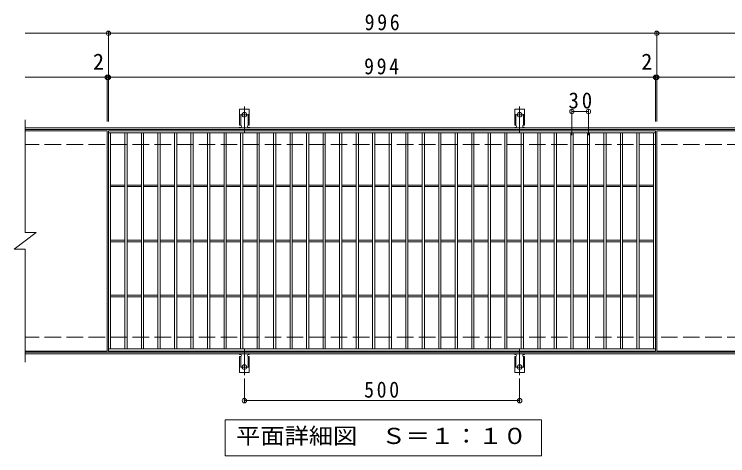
# Model space of a CAD drawing. Units: millimetres, scale not verified. Extents: x -1512 to 1684, y -1374 to 1244.
# Drawn here: x -681 to 615, y 442 to 1244 of the extents above; entities that cross this region are included whole.
import ezdxf
from ezdxf.enums import TextEntityAlignment as Align

# ---------------------------------------------------------------- set-up
doc = ezdxf.new("R2010")
doc.units = ezdxf.units.MM
doc.header["$LTSCALE"] = 10
doc.header["$PDMODE"] = 32
doc.header["$PDSIZE"] = 8
for name, pattern in [('CHAIN2', [12, 9, -1, 1, -1]), ('DASHED2', [3, 2, -1]), ('DASHED3', [4, 3, -1])]:
    doc.linetypes.add(name, pattern=pattern)
for name, color, linetype, lineweight in [('C-1', 2, 'Continuous', 9), ('C-2', 3, 'Continuous', 9), ('C-4', 7, 'Continuous', 9), ('C-5', 7, 'Continuous', 9), ('C-A', 3, 'Continuous', 9)]:
    doc.layers.add(name, color=color, linetype=linetype, lineweight=lineweight)
doc.styles.add('ＭＳ ゴシック', font='')
doc.styles.get('ＭＳ ゴシック').set_extended_font_data('MS Gothic')

msp = doc.modelspace()

# ---------------------------------------------------------------- linework, layer by layer
at = {"layer": 'C-1'}
for p, q in [((643.93, 1037.24), (-661.07, 1037.24)), ((643.93, 1034.24), (-661.07, 1034.24)), ((643.93, 630.24), (-661.07, 630.24)), ((643.93, 627.24), (-661.07, 627.24))]:
    msp.add_line(p, q, dxfattribs=at)
at = {"layer": 'C-1', "linetype": 'DASHED3'}
for p, q in [((643.93, 1007.24), (-661.07, 1007.24)), ((643.93, 657.24), (-661.07, 657.24))]:
    msp.add_line(p, q, dxfattribs=at)
at = {"layer": 'C-2'}
for p, q in [((-661.07, 1052.24), (-661.07, 847.24)), ((-512.07, 1032.24), (-661.07, 1032.24)), ((-512.07, 1032.24), (-512.07, 632.24)), ((-510.07, 1028.24), (483.93, 1028.24)), ((-506.07, 636.24), (-506.07, 1028.24)), ((-480.07, 636.24), (-480.07, 1028.24)), ((-476.07, 636.24), (-476.07, 1028.24)), ((-450.07, 636.24), (-450.07, 1028.24)), ((-446.07, 636.24), (-446.07, 1028.24)), ((-420.07, 636.24), (-420.07, 1028.24)), ((-416.07, 636.24), (-416.07, 1028.24)), ((-390.07, 636.24), (-390.07, 1028.24)), ((-386.07, 636.24), (-386.07, 1028.24)), ((-360.07, 636.24), (-360.07, 1028.24)), ((-356.07, 636.24), (-356.07, 1028.24)), ((-330.07, 636.24), (-330.07, 1028.24)), ((-326.07, 636.24), (-326.07, 1028.24)), ((-300.07, 636.24), (-300.07, 1028.24)), ((-296.07, 636.24), (-296.07, 1028.24)), ((-270.07, 636.24), (-270.07, 1028.24)), ((-266.07, 636.24), (-266.07, 1028.24)), ((-240.07, 636.24), (-240.07, 1028.24)), ((-236.07, 636.24), (-236.07, 1028.24)), ((-210.07, 636.24), (-210.07, 1028.24)), ((-206.07, 636.24), (-206.07, 1028.24)), ((-180.07, 636.24), (-180.07, 1028.24)), ((-176.07, 636.24), (-176.07, 1028.24)), ((-150.07, 636.24), (-150.07, 1028.24)), ((-146.07, 636.24), (-146.07, 1028.24)), ((-120.07, 636.24), (-120.07, 1028.24)), ((-116.07, 636.24), (-116.07, 1028.24)), ((-90.07, 636.24), (-90.07, 1028.24)), ((-86.07, 636.24), (-86.07, 1028.24)), ((-60.07, 636.24), (-60.07, 1028.24)), ((-56.07, 636.24), (-56.07, 1028.24)), ((-30.07, 636.24), (-30.07, 1028.24)), ((-26.07, 636.24), (-26.07, 1028.24)), ((-0.07, 636.24), (-0.07, 1028.24)), ((3.93, 636.24), (3.93, 1028.24)), ((29.93, 636.24), (29.93, 1028.24)), ((33.93, 636.24), (33.93, 1028.24)), ((59.93, 636.24), (59.93, 1028.24)), ((63.93, 636.24), (63.93, 1028.24)), ((89.93, 636.24), (89.93, 1028.24)), ((93.93, 636.24), (93.93, 1028.24)), ((119.93, 636.24), (119.93, 1028.24)), ((123.93, 636.24), (123.93, 1028.24)), ((149.93, 636.24), (149.93, 1028.24)), ((153.93, 636.24), (153.93, 1028.24)), ((179.93, 636.24), (179.93, 1028.24)), ((183.93, 636.24), (183.93, 1028.24)), ((209.93, 636.24), (209.93, 1028.24)), ((213.93, 636.24), (213.93, 1028.24)), ((239.93, 636.24), (239.93, 1028.24)), ((243.93, 636.24), (243.93, 1028.24)), ((269.93, 636.24), (269.93, 1028.24)), ((273.93, 636.24), (273.93, 1028.24)), ((299.93, 636.24), (299.93, 1028.24)), ((303.93, 636.24), (303.93, 1028.24)), ((329.93, 636.24), (329.93, 1028.24)), ((333.93, 636.24), (333.93, 1028.24)), ((359.93, 636.24), (359.93, 1028.24)), ((363.93, 636.24), (363.93, 1028.24)), ((389.93, 636.24), (389.93, 1028.24)), ((393.93, 636.24), (393.93, 1028.24)), ((419.93, 636.24), (419.93, 1028.24)), ((423.93, 636.24), (423.93, 1028.24)), ((449.93, 636.24), (449.93, 1028.24)), ((453.93, 636.24), (453.93, 1028.24)), ((479.93, 636.24), (479.93, 1028.24)), ((483.93, 1032.24), (483.93, 632.24)), ((485.93, 1032.24), (485.93, 632.24)), ((643.93, 1032.24), (485.93, 1032.24)), ((-506.07, 933.74), (-480.07, 933.74)), ((-476.07, 933.74), (-450.07, 933.74)), ((-446.07, 933.74), (-420.07, 933.74)), ((-416.07, 933.74), (-390.07, 933.74)), ((-386.07, 933.74), (-360.07, 933.74)), ((-356.07, 933.74), (-330.07, 933.74)), ((-326.07, 933.74), (-300.07, 933.74)), ((-296.07, 933.74), (-270.07, 933.74)), ((-266.07, 933.74), (-240.07, 933.74)), ((-236.07, 933.74), (-210.07, 933.74)), ((-206.07, 933.74), (-180.07, 933.74)), ((-176.07, 933.74), (-150.07, 933.74)), ((-146.07, 933.74), (-120.07, 933.74)), ((-116.07, 933.74), (-90.07, 933.74)), ((-86.07, 933.74), (-60.07, 933.74)), ((-56.07, 933.74), (-30.07, 933.74)), ((-26.07, 933.74), (-0.07, 933.74)), ((3.93, 933.74), (29.93, 933.74)), ((33.93, 933.74), (59.93, 933.74)), ((63.93, 933.74), (89.93, 933.74)), ((93.93, 933.74), (119.93, 933.74)), ((123.93, 933.74), (149.93, 933.74)), ((153.93, 933.74), (179.93, 933.74)), ((183.93, 933.74), (209.93, 933.74)), ((213.93, 933.74), (239.93, 933.74)), ((243.93, 933.74), (269.93, 933.74)), ((273.93, 933.74), (299.93, 933.74)), ((303.93, 933.74), (329.93, 933.74)), ((333.93, 933.74), (359.93, 933.74)), ((363.93, 933.74), (389.93, 933.74)), ((393.93, 933.74), (419.93, 933.74)), ((423.93, 933.74), (449.93, 933.74)), ((453.93, 933.74), (479.93, 933.74)), ((-506.07, 930.74), (-480.07, 930.74)), ((-476.07, 930.74), (-450.07, 930.74)), ((-446.07, 930.74), (-420.07, 930.74)), ((-416.07, 930.74), (-390.07, 930.74)), ((-386.07, 930.74), (-360.07, 930.74)), ((-356.07, 930.74), (-330.07, 930.74)), ((-326.07, 930.74), (-300.07, 930.74)), ((-296.07, 930.74), (-270.07, 930.74)), ((-266.07, 930.74), (-240.07, 930.74)), ((-236.07, 930.74), (-210.07, 930.74)), ((-206.07, 930.74), (-180.07, 930.74)), ((-176.07, 930.74), (-150.07, 930.74)), ((-146.07, 930.74), (-120.07, 930.74)), ((-116.07, 930.74), (-90.07, 930.74)), ((-86.07, 930.74), (-60.07, 930.74)), ((-56.07, 930.74), (-30.07, 930.74)), ((-26.07, 930.74), (-0.07, 930.74)), ((3.93, 930.74), (29.93, 930.74)), ((33.93, 930.74), (59.93, 930.74)), ((63.93, 930.74), (89.93, 930.74)), ((93.93, 930.74), (119.93, 930.74)), ((123.93, 930.74), (149.93, 930.74)), ((153.93, 930.74), (179.93, 930.74)), ((183.93, 930.74), (209.93, 930.74)), ((213.93, 930.74), (239.93, 930.74)), ((243.93, 930.74), (269.93, 930.74)), ((273.93, 930.74), (299.93, 930.74)), ((303.93, 930.74), (329.93, 930.74)), ((333.93, 930.74), (359.93, 930.74)), ((363.93, 930.74), (389.93, 930.74)), ((393.93, 930.74), (419.93, 930.74)), ((423.93, 930.74), (449.93, 930.74)), ((453.93, 930.74), (479.93, 930.74)), ((-681.07, 817.24), (-641.07, 847.24)), ((-661.07, 847.24), (-641.07, 847.24)), ((-506.07, 833.74), (-480.07, 833.74)), ((-506.07, 830.74), (-480.07, 830.74)), ((-476.07, 833.74), (-450.07, 833.74)), ((-476.07, 830.74), (-450.07, 830.74)), ((-446.07, 833.74), (-420.07, 833.74)), ((-446.07, 830.74), (-420.07, 830.74)), ((-416.07, 833.74), (-390.07, 833.74)), ((-416.07, 830.74), (-390.07, 830.74)), ((-386.07, 833.74), (-360.07, 833.74)), ((-386.07, 830.74), (-360.07, 830.74)), ((-356.07, 833.74), (-330.07, 833.74)), ((-356.07, 830.74), (-330.07, 830.74)), ((-326.07, 833.74), (-300.07, 833.74)), ((-326.07, 830.74), (-300.07, 830.74)), ((-296.07, 833.74), (-270.07, 833.74)), ((-296.07, 830.74), (-270.07, 830.74)), ((-266.07, 833.74), (-240.07, 833.74)), ((-266.07, 830.74), (-240.07, 830.74)), ((-236.07, 833.74), (-210.07, 833.74)), ((-236.07, 830.74), (-210.07, 830.74)), ((-206.07, 833.74), (-180.07, 833.74)), ((-206.07, 830.74), (-180.07, 830.74)), ((-176.07, 833.74), (-150.07, 833.74)), ((-176.07, 830.74), (-150.07, 830.74)), ((-146.07, 833.74), (-120.07, 833.74)), ((-146.07, 830.74), (-120.07, 830.74)), ((-116.07, 833.74), (-90.07, 833.74)), ((-116.07, 830.74), (-90.07, 830.74)), ((-86.07, 833.74), (-60.07, 833.74)), ((-86.07, 830.74), (-60.07, 830.74)), ((-56.07, 833.74), (-30.07, 833.74)), ((-56.07, 830.74), (-30.07, 830.74)), ((-26.07, 833.74), (-0.07, 833.74)), ((-26.07, 830.74), (-0.07, 830.74)), ((3.93, 833.74), (29.93, 833.74)), ((3.93, 830.74), (29.93, 830.74)), ((33.93, 833.74), (59.93, 833.74)), ((33.93, 830.74), (59.93, 830.74)), ((63.93, 833.74), (89.93, 833.74)), ((63.93, 830.74), (89.93, 830.74)), ((93.93, 833.74), (119.93, 833.74)), ((93.93, 830.74), (119.93, 830.74)), ((123.93, 833.74), (149.93, 833.74)), ((123.93, 830.74), (149.93, 830.74)), ((153.93, 833.74), (179.93, 833.74)), ((153.93, 830.74), (179.93, 830.74)), ((183.93, 833.74), (209.93, 833.74)), ((183.93, 830.74), (209.93, 830.74)), ((213.93, 833.74), (239.93, 833.74)), ((213.93, 830.74), (239.93, 830.74)), ((243.93, 833.74), (269.93, 833.74)), ((243.93, 830.74), (269.93, 830.74)), ((273.93, 833.74), (299.93, 833.74)), ((273.93, 830.74), (299.93, 830.74)), ((303.93, 833.74), (329.93, 833.74)), ((303.93, 830.74), (329.93, 830.74)), ((333.93, 833.74), (359.93, 833.74)), ((333.93, 830.74), (359.93, 830.74)), ((363.93, 833.74), (389.93, 833.74)), ((363.93, 830.74), (389.93, 830.74)), ((393.93, 833.74), (419.93, 833.74)), ((393.93, 830.74), (419.93, 830.74)), ((423.93, 833.74), (449.93, 833.74)), ((423.93, 830.74), (449.93, 830.74)), ((453.93, 833.74), (479.93, 833.74)), ((453.93, 830.74), (479.93, 830.74)), ((-681.07, 817.24), (-661.07, 817.24)), ((-661.07, 817.24), (-661.07, 612.24)), ((-506.07, 733.74), (-480.07, 733.74)), ((-506.07, 730.74), (-480.07, 730.74)), ((-476.07, 733.74), (-450.07, 733.74)), ((-476.07, 730.74), (-450.07, 730.74)), ((-446.07, 733.74), (-420.07, 733.74)), ((-446.07, 730.74), (-420.07, 730.74)), ((-416.07, 733.74), (-390.07, 733.74)), ((-416.07, 730.74), (-390.07, 730.74)), ((-386.07, 733.74), (-360.07, 733.74)), ((-386.07, 730.74), (-360.07, 730.74)), ((-356.07, 733.74), (-330.07, 733.74)), ((-356.07, 730.74), (-330.07, 730.74)), ((-326.07, 733.74), (-300.07, 733.74)), ((-326.07, 730.74), (-300.07, 730.74)), ((-296.07, 733.74), (-270.07, 733.74)), ((-296.07, 730.74), (-270.07, 730.74)), ((-266.07, 733.74), (-240.07, 733.74)), ((-266.07, 730.74), (-240.07, 730.74)), ((-236.07, 733.74), (-210.07, 733.74)), ((-236.07, 730.74), (-210.07, 730.74)), ((-206.07, 733.74), (-180.07, 733.74)), ((-206.07, 730.74), (-180.07, 730.74)), ((-176.07, 733.74), (-150.07, 733.74)), ((-176.07, 730.74), (-150.07, 730.74)), ((-146.07, 733.74), (-120.07, 733.74)), ((-146.07, 730.74), (-120.07, 730.74)), ((-116.07, 733.74), (-90.07, 733.74)), ((-116.07, 730.74), (-90.07, 730.74)), ((-86.07, 733.74), (-60.07, 733.74)), ((-86.07, 730.74), (-60.07, 730.74)), ((-56.07, 733.74), (-30.07, 733.74)), ((-56.07, 730.74), (-30.07, 730.74)), ((-26.07, 733.74), (-0.07, 733.74)), ((-26.07, 730.74), (-0.07, 730.74)), ((3.93, 733.74), (29.93, 733.74)), ((3.93, 730.74), (29.93, 730.74)), ((33.93, 733.74), (59.93, 733.74)), ((33.93, 730.74), (59.93, 730.74)), ((63.93, 733.74), (89.93, 733.74)), ((63.93, 730.74), (89.93, 730.74)), ((93.93, 733.74), (119.93, 733.74)), ((93.93, 730.74), (119.93, 730.74)), ((123.93, 733.74), (149.93, 733.74)), ((123.93, 730.74), (149.93, 730.74)), ((153.93, 733.74), (179.93, 733.74)), ((153.93, 730.74), (179.93, 730.74)), ((183.93, 733.74), (209.93, 733.74)), ((183.93, 730.74), (209.93, 730.74)), ((213.93, 733.74), (239.93, 733.74)), ((213.93, 730.74), (239.93, 730.74)), ((243.93, 733.74), (269.93, 733.74)), ((243.93, 730.74), (269.93, 730.74)), ((273.93, 733.74), (299.93, 733.74)), ((273.93, 730.74), (299.93, 730.74)), ((303.93, 733.74), (329.93, 733.74)), ((303.93, 730.74), (329.93, 730.74)), ((333.93, 733.74), (359.93, 733.74)), ((333.93, 730.74), (359.93, 730.74)), ((363.93, 733.74), (389.93, 733.74)), ((363.93, 730.74), (389.93, 730.74)), ((393.93, 733.74), (419.93, 733.74)), ((393.93, 730.74), (419.93, 730.74)), ((423.93, 733.74), (449.93, 733.74)), ((423.93, 730.74), (449.93, 730.74)), ((453.93, 733.74), (479.93, 733.74)), ((453.93, 730.74), (479.93, 730.74)), ((483.93, 636.24), (-510.07, 636.24)), ((-512.07, 632.24), (-661.07, 632.24)), ((483.93, 632.24), (-510.07, 632.24)), ((643.93, 632.24), (485.93, 632.24))]:
    msp.add_line(p, q, dxfattribs=at)
msp.add_lwpolyline([(-510.07, 632.24), (-510.07, 1032.24), (483.93, 1032.24)], dxfattribs=at)
at = {"layer": 'C-4'}
for p, q in [((-661.07, 1209.24), (643.93, 1209.24)), ((-510.07, 1049.24), (-510.07, 1212.24)), ((485.93, 1049.24), (485.93, 1212.24)), ((-661.07, 1129.24), (643.93, 1129.24)), ((-512.07, 1049.24), (-512.07, 1132.24)), ((483.93, 1049.24), (483.93, 1132.24)), ((331.93, 1024.24), (331.93, 1070.24)), ((331.93, 1067.24), (361.93, 1067.24)), ((361.93, 1024.24), (361.93, 1070.24)), ((-263.07, 582.52), (-263.07, 539.24)), ((236.93, 582.52), (236.93, 539.24)), ((-263.07, 542.24), (236.93, 542.24))]:
    msp.add_line(p, q, dxfattribs=at)
for p in [(-510.07, 1209.24), (485.93, 1209.24), (-512.07, 1129.24), (-510.07, 1129.24), (483.93, 1129.24), (485.93, 1129.24), (331.93, 1067.24), (361.93, 1067.24), (-263.07, 542.24), (236.93, 542.24)]:
    msp.add_point(p, dxfattribs=at)
at = {"layer": 'C-5'}
msp.add_lwpolyline([(-298.07, 442.24), (-298.07, 507.24), (276.93, 507.24), (276.93, 442.24)], close=True, dxfattribs=at)
at = {"layer": 'C-A', "color": 7, "linetype": 'CHAIN2'}
for p, q in [((-263.07, 1028.77), (-263.07, 1076.18)), ((236.93, 1028.77), (236.93, 1076.18)), ((-268.85, 1061.24), (-257.29, 1061.24)), ((231.15, 1061.24), (242.71, 1061.24)), ((-263.07, 635.71), (-263.07, 588.31)), ((236.93, 635.71), (236.93, 588.31)), ((-268.85, 603.24), (-257.29, 603.24)), ((231.15, 603.24), (242.71, 603.24))]:
    msp.add_line(p, q, dxfattribs=at)
at = {"layer": 'C-A'}
for p, q in [((-271.82, 1042.24), (-271.82, 1071.24)), ((-254.32, 1071.24), (-271.82, 1071.24)), ((-254.32, 1042.24), (-254.32, 1071.24)), ((228.18, 1042.24), (228.18, 1071.24)), ((245.68, 1071.24), (228.18, 1071.24)), ((245.68, 1042.24), (245.68, 1071.24)), ((-271.82, 1042.24), (-270.57, 1042.24)), ((-271.07, 1038.24), (-270.57, 1038.24)), ((-254.32, 1042.24), (-255.57, 1042.24)), ((-255.57, 1038.24), (-255.06, 1038.24)), ((228.18, 1042.24), (229.43, 1042.24)), ((228.93, 1038.24), (229.43, 1038.24)), ((245.68, 1042.24), (244.43, 1042.24)), ((244.43, 1038.24), (244.94, 1038.24)), ((-271.82, 622.24), (-270.57, 622.24)), ((-271.82, 622.24), (-271.82, 593.24)), ((-271.07, 626.24), (-270.57, 626.24)), ((-255.57, 626.24), (-255.06, 626.24)), ((-254.32, 622.24), (-255.57, 622.24)), ((-254.32, 622.24), (-254.32, 593.24)), ((228.18, 622.24), (229.43, 622.24)), ((228.18, 622.24), (228.18, 593.24)), ((228.93, 626.24), (229.43, 626.24)), ((244.43, 626.24), (244.94, 626.24)), ((245.68, 622.24), (244.43, 622.24)), ((245.68, 622.24), (245.68, 593.24)), ((-254.32, 593.24), (-271.82, 593.24)), ((245.68, 593.24), (228.18, 593.24))]:
    msp.add_line(p, q, dxfattribs=at)
at = {"layer": 'C-A', "linetype": 'DASHED2'}
for p, q in [((-269.82, 1042.1), (-269.82, 1071.24)), ((-256.32, 1042.1), (-256.32, 1071.24)), ((230.18, 1042.1), (230.18, 1071.24)), ((243.68, 1042.1), (243.68, 1071.24)), ((-269.82, 622.39), (-269.82, 593.24)), ((-256.32, 622.39), (-256.32, 593.24)), ((230.18, 622.39), (230.18, 593.24)), ((243.68, 622.39), (243.68, 593.24))]:
    msp.add_line(p, q, dxfattribs=at)
at = {"layer": 'C-A'}
for centre in [(-263.07, 1061.24), (236.93, 1061.24), (-263.07, 603.24), (236.93, 603.24)]:
    msp.add_circle(centre, 4.25, dxfattribs=at)
for centre, start, end in [((-271.07, 1036.24), 90.27596, 150.00047), ((-270.57, 1040.24), 270, 90), ((-255.57, 1040.24), 90, 269.8667), ((-255.07, 1036.24), 29.99927, 89.75836), ((228.93, 1036.24), 90.27596, 150.00047), ((229.43, 1040.24), 270, 90), ((244.43, 1040.24), 90, 269.8667), ((244.93, 1036.24), 29.99927, 89.75836), ((-271.07, 628.24), 209.99951, 269.72403), ((-270.57, 624.24), 270, 90), ((-255.57, 624.24), 90.13329, 270), ((-255.07, 628.24), 270.24162, 330.00072), ((228.93, 628.24), 209.99951, 269.72403), ((229.43, 624.24), 270, 90), ((244.43, 624.24), 90.13329, 270), ((244.93, 628.24), 270.24162, 330.00072)]:
    msp.add_arc(centre, 2, start, end, dxfattribs=at)

# ---------------------------------------------------------------- texts
at = {"layer": 'C-4', "color": 2, "style": 'ＭＳ ゴシック'}
for p in [(-538.03, 1134.24), (457.97, 1134.24)]:
    msp.add_text('2', height=29.33, dxfattribs=at).set_placement(p, align=Align.BOTTOM_LEFT)
at = {"layer": 'C-4', "color": 2, "char_height": 29.33, "attachment_point": 7, "style": 'ＭＳ ゴシック'}
for s, insert in [('\\T1.27;\\W0.9;996', (-44.57, 1214.24)), ('\\T1.27;\\W0.9;994', (-45.57, 1134.24)), ('\\T1.27;\\W0.95;30', (325.68, 1072.24)), ('\\T1.27;\\W0.9;500', (-45.57, 547.24))]:
    msp.add_mtext(s, dxfattribs=dict(at, insert=insert))
at = {"layer": 'C-5', "color": 2, "style": 'ＭＳ ゴシック', "width": 1.1}
msp.add_text('平面詳細図\u3000Ｓ＝１：１０', height=29.33, dxfattribs=at).set_placement((-278.07, 454.74), align=Align.BOTTOM_LEFT)

doc.saveas('drawing.dxf')
